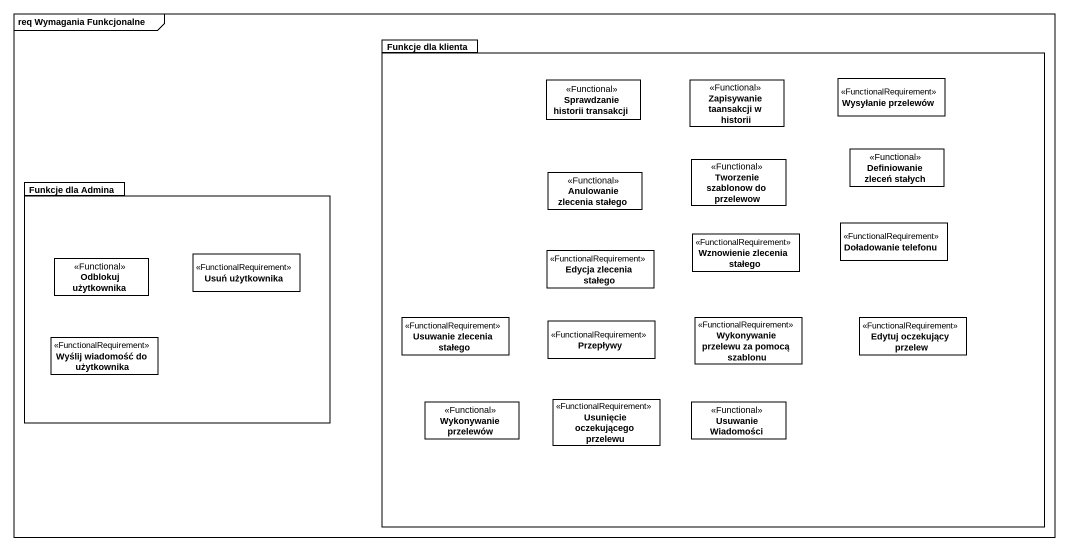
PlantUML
@startuml
mainframe req Wymagania Funkcjonalne
hide circle
hide empty members
package "Funkcje dla klienta" as Funkcje_dla_klienta {
  class "Sprawdzanie historii transakcji" as Sprawdzanie_historii <<Functional>>
  class "Zapisywanie taansakcji w historii" as Zapisywanie_taansakcji_w <<Functional>>
  class "Wysyłanie przelewów" as Wysyłanie_przelewów <<FunctionalRequirement>>
  class "Definiowanie zleceń stałych" as Definiowanie_zleceń_stałych <<Functional>>
  class "Anulowanie zlecenia stałego" as Anulowanie_zlecenia_stałego <<Functional>>
  class "Tworzenie szablonow do przelewow" as Tworzenie_szablonow_do <<Functional>>
  class "Doładowanie telefonu" as Doładowanie_telefonu <<FunctionalRequirement>>
  class "Edycja zlecenia stałego" as Edycja_zlecenia_stałego <<FunctionalRequirement>>
  class "Wznowienie zlecenia stałego" as Wznowienie_zlecenia_stałego <<FunctionalRequirement>>
  class "Usuwanie zlecenia stałego" as Usuwanie_zlecenia_stałego <<FunctionalRequirement>>
  class Przepływy <<FunctionalRequirement>>
  class "Wykonywanie przelewu za pomocą szablonu" as Wykonywanie_przelewu_za <<FunctionalRequirement>>
  class "Edytuj oczekujący przelew" as Edytuj_oczekujący_przelew <<FunctionalRequirement>>
  class "Wykonywanie przelewów" as Wykonywanie_przelewów <<Functional>>
  class "Usunięcie oczekującego przelewu" as Usunięcie_oczekującego <<FunctionalRequirement>>
  class "Usuwanie Wiadomości" as Usuwanie_Wiadomości <<Functional>>
}
package "Funkcje dla Admina" as Funkcje_dla_Admina {
  class "Odblokuj użytkownika" as Odblokuj_użytkownika <<Functional>>
  class "Usuń użytkownika" as Usuń_użytkownika <<FunctionalRequirement>>
  class "Wyślij wiadomość do użytkownika" as Wyślij_wiadomość_do <<FunctionalRequirement>>
}
@enduml
